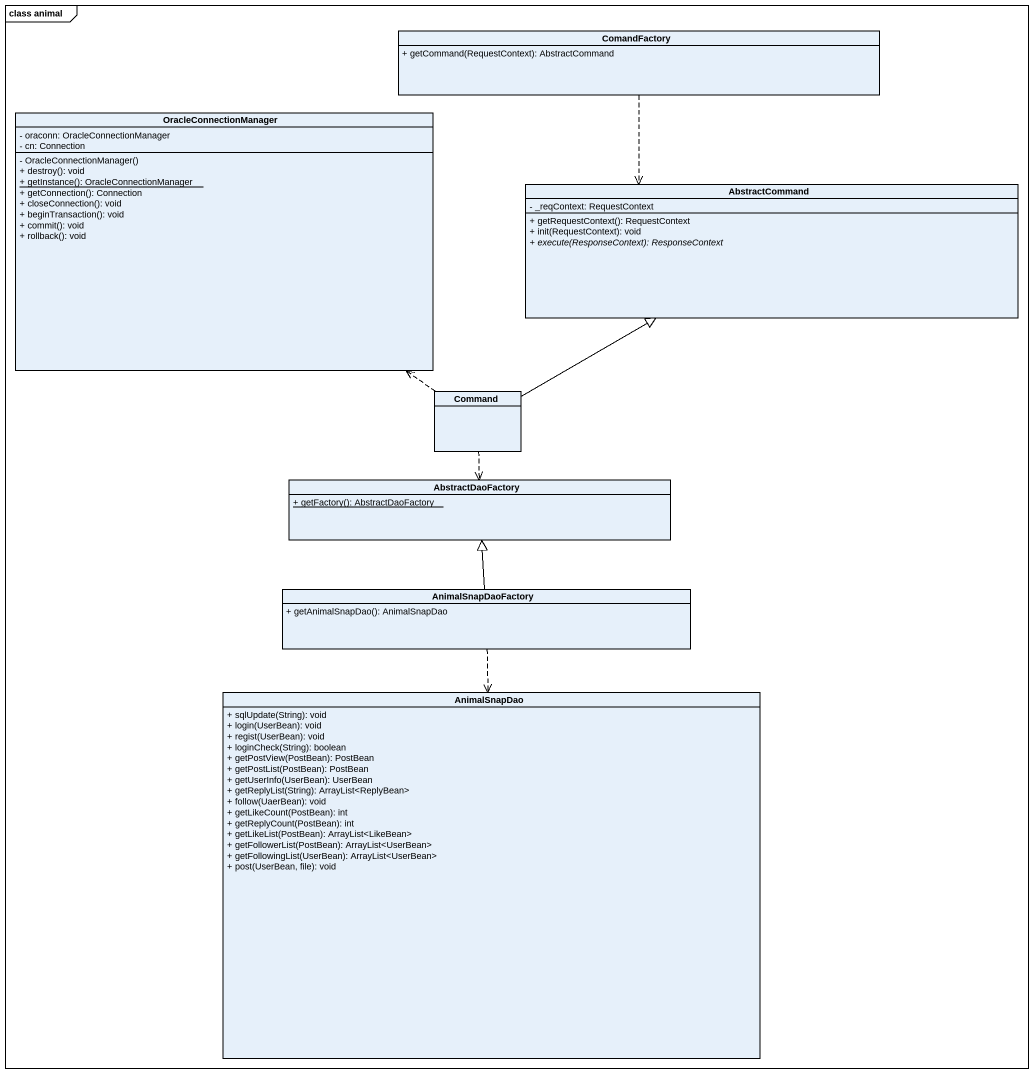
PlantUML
@startuml
mainframe class animal
hide circle
hide empty members
skinparam classAttributeIconSize 0
class ComandFactory {
  + getCommand(RequestContext): AbstractCommand
}
class OracleConnectionManager {
  - oraconn: OracleConnectionManager
  - cn: Connection
  - OracleConnectionManager()
  + destroy(): void
  {static} + getInstance(): OracleConnectionManager
  + getConnection(): Connection
  + closeConnection(): void
  + beginTransaction(): void
  + commit(): void
  + rollback(): void
}
class AbstractCommand {
  - _reqContext: RequestContext
  + getRequestContext(): RequestContext
  + init(RequestContext): void
  {abstract} + execute(ResponseContext): ResponseContext
}
class Command
class AbstractDaoFactory {
  {static} + getFactory(): AbstractDaoFactory
}
class AnimalSnapDaoFactory {
  + getAnimalSnapDao(): AnimalSnapDao
}
class AnimalSnapDao {
  + sqlUpdate(String): void
  + login(UserBean): void
  + regist(UserBean): void
  + loginCheck(String): boolean
  + getPostView(PostBean): PostBean
  + getPostList(PostBean): PostBean
  + getUserInfo(UserBean): UserBean
  + getReplyList(String): ArrayList<ReplyBean>
  + follow(UaerBean): void
  + getLikeCount(PostBean): int
  + getReplyCount(PostBean): int
  + getLikeList(PostBean): ArrayList<LikeBean>
  + getFollowerList(PostBean): ArrayList<UserBean>
  + getFollowingList(UserBean): ArrayList<UserBean>
  + post(UserBean, file): void
}
ComandFactory ..> AbstractCommand
Command .up.> OracleConnectionManager
Command -right-|> AbstractCommand
Command ..> AbstractDaoFactory
AnimalSnapDaoFactory -up-|> AbstractDaoFactory
AnimalSnapDaoFactory ..> AnimalSnapDao
@enduml
